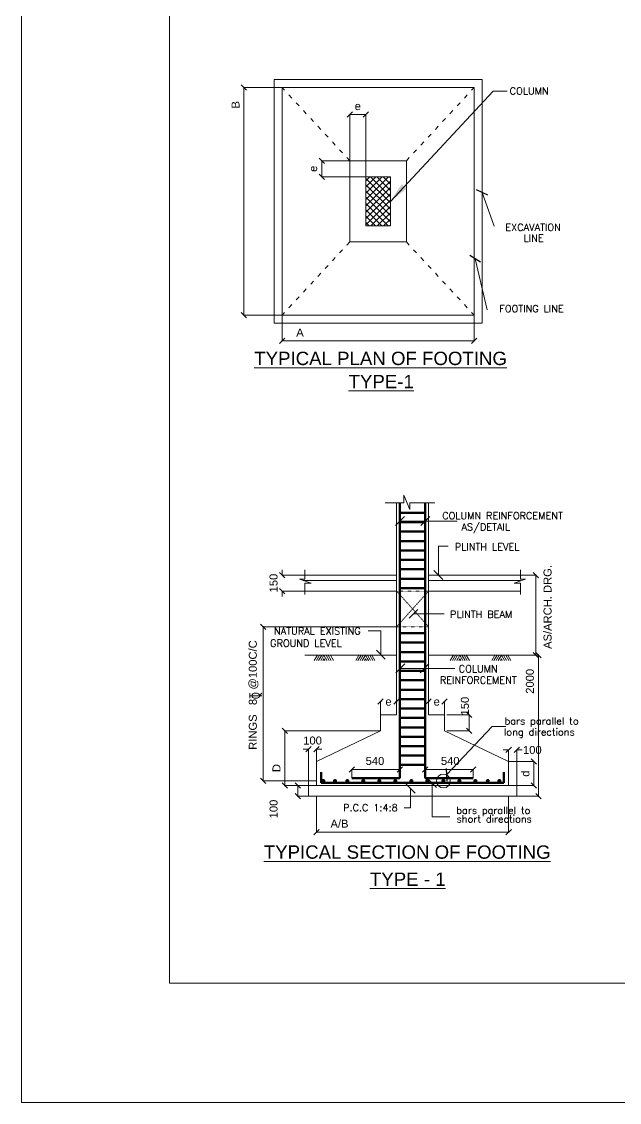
# Model space of a CAD drawing. Header units: inches. Extents: x 719368 to 6315912, y -2624014 to 446967.
# Drawn here: x 5424872 to 5453905, y -2278303 to -2225796 of the extents above; entities that cross this region are included whole.
import ezdxf
from ezdxf.enums import TextEntityAlignment as Align

# ---------------------------------------------------------------- set-up
doc = ezdxf.new("R2010")
doc.units = ezdxf.units.IN
doc.header["$LTSCALE"] = 20
doc.header["$MEASUREMENT"] = 0
doc.header["$PDMODE"] = 3
doc.linetypes.add('ACAD_ISO03W100', pattern=[30, 12, -18])
doc.linetypes.add('DASHED2', pattern=[0.375, 0.25, -0.125])
doc.layers.get('Defpoints').update_dxf_attribs({"lineweight": 25})
for name, color, linetype, lineweight in [('BAR2', 134, 'ACAD_ISO03W100', 50), ('Col-Hatch', 254, 'Continuous', 20), ('COL.FILL', 6, 'Continuous', 20), ('COLUMN', 2, 'Continuous', 25), ('DIM', 7, 'Continuous', 13), ('HIDDEN', 181, 'ACAD_ISO03W100', 18), ('STAIR', 4, 'Continuous', 25), ('WALL', 1, 'Continuous', 18)]:
    doc.layers.add(name, color=color, linetype=linetype, lineweight=lineweight)
doc.styles.add('AREAIL', font='arial.ttf')
doc.styles.add('BOLD', font='arial.ttf')
doc.styles.add('ROMANS1', font='romans.shx', dxfattribs={"height": 200})
doc.styles.get("Standard").update_dxf_attribs({"font": 'TCCM____.TTF', "height": 100})
doc.dimstyles.new('AA1', dxfattribs={"dimtxt": 80, "dimasz": 80, "dimexe": 0.18, "dimexo": 40, "dimgap": 20, "dimtad": 1, "dimdec": 0, "dimzin": 0, "dimdsep": 46, "dimtxsty": 'Standard', "dimblk": 'OBLIQUE', "dimcen": 0.09, "dimclrd": 256, "dimclre": 256, "dimadec": 0, "dimazin": 0, "dimtfac": 1, "dimtdec": 0, "dimtofl": 0, "dimtmove": 2, "dimatfit": 3, "dimldrblk": 'OBLIQUE', "dimfxl": 0, "dimtolj": 1, "dimtzin": 0, "dimlwd": -1, "dimlwe": -1, "dimarcsym": 0})
doc.dimstyles.new('Copy of S3', dxfattribs={"dimtxt": 200, "dimasz": 150, "dimexe": 5, "dimexo": 5, "dimgap": 50, "dimtad": 1, "dimjust": 1, "dimdec": 0, "dimzin": 3, "dimdsep": 46, "dimtxsty": 'BOLD', "dimblk1": 'OBLIQUE', "dimblk2": 'OBLIQUE', "dimsah": 1, "dimcen": 0.0625, "dimdle": 5, "dimclrd": 230, "dimclre": 251, "dimclrt": 2, "dimadec": 0, "dimazin": 0, "dimtfac": 1, "dimtdec": 0, "dimtix": 1, "dimtofl": 0, "dimtmove": 2, "dimatfit": 3, "dimfxl": 0, "dimtolj": 1, "dimtzin": 2, "dimlwd": -1, "dimlwe": -1, "dimarcsym": 0})
doc.dimstyles.new('PL1', dxfattribs={"dimtxt": 275, "dimasz": 230, "dimexe": 0.18, "dimexo": 12, "dimgap": 30, "dimtad": 1, "dimjust": 1, "dimdec": 0, "dimzin": 0, "dimdsep": 46, "dimtxsty": 'BOLD', "dimblk": 'OBLIQUE', "dimcen": 0.09, "dimclrd": 256, "dimclre": 256, "dimadec": 0, "dimazin": 0, "dimtfac": 1, "dimtdec": 0, "dimtofl": 0, "dimtmove": 0, "dimatfit": 3, "dimfxl": 0, "dimtolj": 1, "dimtzin": 0, "dimlwd": -1, "dimlwe": -1, "dimarcsym": 0})

# ---------------------------------------------------------------- blocks, each defined once
blk = doc.blocks.new('_Oblique')
at = {"layer": 'STAIR', "color": 0, "lineweight": -2}
blk.add_line((-0.5, -0.5), (0.5, 0.5), dxfattribs=at)
blk = doc.blocks.new('*D55')
at = {"layer": 'Defpoints', "color": 0, "transparency": 16777216}
for p in [(442910.8742757421, -616779.225335594), (443986.4496558881, -616779.225335594), (443266.4496558891, -617395.7535177728)]:
    blk.add_point(p, dxfattribs=at)
at = {"layer": 'DIM', "color": 251, "linetype": 'DASHED2', "transparency": 16777216}
for p, q in [((443981.4496558881, -616779.225335594), (442905.8742757421, -616779.225335594)), ((443261.4496558891, -617395.7535177728), (442905.8742757421, -617395.7535177728))]:
    blk.add_line(p, q, dxfattribs=at)
at = {"layer": 'DIM', "color": 230, "transparency": 16777216}
blk.add_line((442910.8742757421, -616774.225335594), (442910.8742757421, -617400.7535177728), dxfattribs=at)
at = {"layer": 'DIM', "color": 230, "transparency": 16777216, "xscale": 60, "yscale": 60, "zscale": 60}
for p, rotation in [((442910.8742757421, -616779.225335594), 90), ((442910.8742757421, -617395.7535177728), 270)]:
    blk.add_blockref('_Oblique', p, dxfattribs=dict(at, rotation=rotation))
at = {"layer": 'DIM', "color": 2, "transparency": 16777216, "insert": (442815.8742757422, -617198.5502435571), "char_height": 90, "attachment_point": 5, "rotation": 90, "style": 'BOLD'}
blk.add_mtext('\\A1;D', dxfattribs=at)
blk = doc.blocks.new('*D56')
at = {"layer": 'Defpoints', "color": 0, "transparency": 16777216}
for p in [(445487.784466729, -615927.6235294885), (445426.4496558881, -617515.7535177795), (445761.1722660409, -617515.7535177795)]:
    blk.add_point(p, dxfattribs=at)
at = {"layer": 'DIM', "color": 251, "linetype": 'DASHED2', "transparency": 16777216}
for p, q in [((445492.784466729, -615927.6235294885), (445766.1722660409, -615927.6235294885)), ((445431.4496558881, -617515.7535177795), (445766.1722660409, -617515.7535177795))]:
    blk.add_line(p, q, dxfattribs=at)
at = {"layer": 'DIM', "color": 230, "transparency": 16777216}
blk.add_line((445761.1722660409, -617520.7535177795), (445761.1722660409, -615922.6235294885), dxfattribs=at)
at = {"layer": 'DIM', "color": 230, "transparency": 16777216, "xscale": 60, "yscale": 60, "zscale": 60}
for p, rotation in [((445761.1722660409, -615927.6235294885), 90), ((445761.1722660409, -617515.7535177795), 270)]:
    blk.add_blockref('_Oblique', p, dxfattribs=dict(at, rotation=rotation))
at = {"layer": 'DIM', "color": 2, "transparency": 16777216, "insert": (445665.220697146, -616222.6235294883), "char_height": 90, "attachment_point": 5, "rotation": 90, "style": 'BOLD'}
blk.add_mtext('\\A1;2000', dxfattribs=at)
blk = doc.blocks.new('*D57')
at = {"layer": 'Defpoints', "color": 0, "transparency": 16777216}
for p in [(443266.4496558881, -617515.7535177795), (445426.4496558881, -617515.7535177795), (445426.4496558881, -617920.864444349)]:
    blk.add_point(p, dxfattribs=at)
at = {"layer": 'DIM', "color": 251, "linetype": 'DASHED2', "transparency": 16777216}
for p, q in [((443266.4496558881, -617520.7535177795), (443266.4496558881, -617925.864444349)), ((445426.4496558881, -617520.7535177795), (445426.4496558881, -617925.864444349))]:
    blk.add_line(p, q, dxfattribs=at)
at = {"layer": 'DIM', "color": 230, "transparency": 16777216}
blk.add_line((445431.4496558881, -617920.864444349), (443261.4496558881, -617920.864444349), dxfattribs=at)
at = {"layer": 'DIM', "color": 230, "transparency": 16777216, "xscale": 60, "yscale": 60, "zscale": 60, "rotation": 180}
blk.add_blockref('_Oblique', (443266.4496558881, -617920.864444349), dxfattribs=at)
at = {"layer": 'DIM', "color": 230, "transparency": 16777216, "xscale": 60, "yscale": 60, "zscale": 60}
blk.add_blockref('_Oblique', (445426.4496558881, -617920.864444349), dxfattribs=at)
at = {"layer": 'DIM', "color": 2, "transparency": 16777216, "insert": (443524.6147309222, -617824.3296558087), "char_height": 90, "attachment_point": 5, "style": 'BOLD'}
blk.add_mtext('\\A1;A/B', dxfattribs=at)
blk = doc.blocks.new('*D58')
at = {"layer": 'Defpoints', "color": 0, "transparency": 16777216}
for p in [(444488.9496558881, -617215.0017865745), (444488.9496558881, -617311.9107291489), (445028.9496558881, -617311.9107291489)]:
    blk.add_point(p, dxfattribs=at)
at = {"layer": 'DIM', "color": 230, "transparency": 16777216}
blk.add_line((444483.9496558881, -617215.0017865745), (445033.9496558881, -617215.0017865745), dxfattribs=at)
at = {"layer": 'DIM', "color": 251, "linetype": 'DASHED2', "transparency": 16777216}
for p, q in [((444488.9496558881, -617306.9107291489), (444488.9496558881, -617210.0017865745)), ((445028.9496558881, -617306.9107291489), (445028.9496558881, -617210.0017865745))]:
    blk.add_line(p, q, dxfattribs=at)
at = {"layer": 'DIM', "color": 230, "transparency": 16777216, "xscale": 60, "yscale": 60, "zscale": 60, "rotation": 180}
blk.add_blockref('_Oblique', (444488.9496558881, -617215.0017865745), dxfattribs=at)
at = {"layer": 'DIM', "color": 230, "transparency": 16777216, "xscale": 60, "yscale": 60, "zscale": 60}
blk.add_blockref('_Oblique', (445028.9496558881, -617215.0017865745), dxfattribs=at)
at = {"layer": 'DIM', "color": 2, "transparency": 16777216, "insert": (444769.6795331051, -617119.0502176796), "char_height": 90, "attachment_point": 5, "style": 'BOLD'}
blk.add_mtext('\\A1;540', dxfattribs=at)
blk = doc.blocks.new('*D59')
at = {"layer": 'Defpoints', "color": 0, "transparency": 16777216}
for p in [(443663.9496558881, -617311.9107291489), (444203.9496558881, -617215.0017865745), (444203.9496558881, -617311.9107291489)]:
    blk.add_point(p, dxfattribs=at)
at = {"layer": 'DIM', "color": 230, "transparency": 16777216}
blk.add_line((444208.9496558881, -617215.0017865745), (443658.9496558881, -617215.0017865745), dxfattribs=at)
at = {"layer": 'DIM', "color": 251, "linetype": 'DASHED2', "transparency": 16777216}
for p, q in [((443663.9496558881, -617306.9107291489), (443663.9496558881, -617210.0017865745)), ((444203.9496558881, -617306.9107291489), (444203.9496558881, -617210.0017865745))]:
    blk.add_line(p, q, dxfattribs=at)
at = {"layer": 'DIM', "color": 230, "transparency": 16777216, "xscale": 60, "yscale": 60, "zscale": 60, "rotation": 180}
blk.add_blockref('_Oblique', (443663.9496558881, -617215.0017865745), dxfattribs=at)
at = {"layer": 'DIM', "color": 230, "transparency": 16777216, "xscale": 60, "yscale": 60, "zscale": 60}
blk.add_blockref('_Oblique', (444203.9496558881, -617215.0017865745), dxfattribs=at)
at = {"layer": 'DIM', "color": 2, "transparency": 16777216, "insert": (443923.2197786712, -617119.0502176796), "char_height": 90, "attachment_point": 5, "style": 'BOLD'}
blk.add_mtext('\\A1;540', dxfattribs=at)
blk = doc.blocks.new('*D60')
at = {"layer": 'Defpoints', "color": 0, "transparency": 16777216}
for p in [(444166.4496558844, -615608.7031969051), (442667.7447348554, -617342.266093052), (443266.4496558891, -617342.266093052)]:
    blk.add_point(p, dxfattribs=at)
at = {"layer": 'DIM', "color": 251, "linetype": 'DASHED2', "transparency": 16777216}
for p, q in [((444161.4496558844, -615608.7031969051), (442662.7447348554, -615608.7031969051)), ((443261.4496558891, -617342.266093052), (442662.7447348554, -617342.266093052))]:
    blk.add_line(p, q, dxfattribs=at)
at = {"layer": 'DIM', "color": 230, "transparency": 16777216}
blk.add_line((442667.7447348554, -617347.266093052), (442667.7447348554, -615603.7031969051), dxfattribs=at)
at = {"layer": 'DIM', "color": 230, "transparency": 16777216, "xscale": 60, "yscale": 60, "zscale": 60}
for p, rotation in [((442667.7447348554, -615608.7031969051), 90), ((442667.7447348554, -617342.266093052), 270)]:
    blk.add_blockref('_Oblique', p, dxfattribs=dict(at, rotation=rotation))
at = {"layer": 'DIM', "color": 2, "transparency": 16777216, "insert": (442558.6860718268, -616377.0933742583), "char_height": 90, "attachment_point": 5, "rotation": 90, "style": 'BOLD'}
blk.add_mtext('\\A1;RINGS   8   @100C/C', dxfattribs=at)
blk = doc.blocks.new('*D61')
at = {"layer": 'Defpoints', "color": 0, "transparency": 16777216}
for p in [(443056.5341304215, -617395.7535177795), (443266.4496558881, -617395.7535177795), (443266.4496558881, -617515.7535177795)]:
    blk.add_point(p, dxfattribs=at)
at = {"layer": 'DIM', "color": 251, "linetype": 'DASHED2', "transparency": 16777216}
for p, q in [((443261.4496558881, -617395.7535177795), (443051.5341304215, -617395.7535177795)), ((443261.4496558881, -617515.7535177795), (443051.5341304215, -617515.7535177795))]:
    blk.add_line(p, q, dxfattribs=at)
at = {"layer": 'DIM', "color": 230, "transparency": 16777216}
blk.add_line((443056.5341304215, -617390.7535177795), (443056.5341304215, -617520.7535177795), dxfattribs=at)
at = {"layer": 'DIM', "color": 230, "transparency": 16777216, "xscale": 60, "yscale": 60, "zscale": 60}
for p, rotation in [((443056.5341304215, -617395.7535177795), 90), ((443056.5341304215, -617515.7535177795), 270)]:
    blk.add_blockref('_Oblique', p, dxfattribs=dict(at, rotation=rotation))
at = {"layer": 'DIM', "color": 2, "transparency": 16777216, "insert": (442783.6471349676, -617658.8505993236), "char_height": 90, "attachment_point": 5, "rotation": 90, "style": 'BOLD'}
blk.add_mtext('\\A1;100', dxfattribs=at)
blk = doc.blocks.new('*D62')
at = {"layer": 'Defpoints', "color": 0, "transparency": 16777216}
for p in [(444166.4496558881, -616451.471971414), (443986.4496558881, -616604.7420640951), (444166.4496558881, -616604.7420640951)]:
    blk.add_point(p, dxfattribs=at)
at = {"layer": 'DIM', "color": 230, "transparency": 16777216}
for p, q in [((443981.4496558881, -616451.471971414), (443995.2834464255, -616451.471971414)), ((444171.4496558881, -616451.471971414), (444155.3857656615, -616451.471971414))]:
    blk.add_line(p, q, dxfattribs=at)
at = {"layer": 'DIM', "color": 251, "linetype": 'DASHED2', "transparency": 16777216}
for p, q in [((443986.4496558881, -616599.7420640951), (443986.4496558881, -616446.471971414)), ((444166.4496558881, -616599.7420640951), (444166.4496558881, -616446.471971414))]:
    blk.add_line(p, q, dxfattribs=at)
at = {"layer": 'DIM', "color": 230, "transparency": 16777216, "xscale": 60, "yscale": 60, "zscale": 60, "rotation": 180}
blk.add_blockref('_Oblique', (443986.4496558881, -616451.471971414), dxfattribs=at)
at = {"layer": 'DIM', "color": 230, "transparency": 16777216, "xscale": 60, "yscale": 60, "zscale": 60}
blk.add_blockref('_Oblique', (444166.4496558881, -616451.471971414), dxfattribs=at)
at = {"layer": 'DIM', "color": 2, "transparency": 16777216, "insert": (444075.3346060435, -616451.471971414), "char_height": 90, "attachment_point": 5, "style": 'BOLD'}
blk.add_mtext('\\A1;e', dxfattribs=at)
blk = doc.blocks.new('*D63')
at = {"layer": 'Defpoints', "color": 0, "transparency": 16777216}
for p in [(445559.5138111482, -615027.6235294929), (445731.1722660409, -615027.6235294929), (445486.8908446259, -615927.6235294929)]:
    blk.add_point(p, dxfattribs=at)
at = {"layer": 'DIM', "color": 251, "linetype": 'DASHED2', "transparency": 16777216}
for p, q in [((445564.5138111482, -615027.6235294929), (445736.1722660409, -615027.6235294929)), ((445491.8908446259, -615927.6235294929), (445736.1722660409, -615927.6235294929))]:
    blk.add_line(p, q, dxfattribs=at)
at = {"layer": 'DIM', "color": 230, "transparency": 16777216}
blk.add_line((445731.1722660409, -615022.6235294929), (445731.1722660409, -615932.6235294929), dxfattribs=at)
at = {"layer": 'DIM', "color": 230, "transparency": 16777216, "xscale": 60, "yscale": 60, "zscale": 60}
for p, rotation in [((445731.1722660409, -615027.6235294929), 90), ((445731.1722660409, -615927.6235294929), 270)]:
    blk.add_blockref('_Oblique', p, dxfattribs=dict(at, rotation=rotation))
at = {"layer": 'DIM', "color": 2, "transparency": 16777216, "insert": (445864.2398060178, -615386.673858703), "char_height": 90, "attachment_point": 5, "rotation": 90, "style": 'BOLD'}
blk.add_mtext('\\A1;AS/ARCH. DRG.', dxfattribs=at)
blk = doc.blocks.new('*D64')
at = {"layer": 'Defpoints', "color": 0, "transparency": 16777216}
for p in [(442879.439637077, -615027.6235294885), (443330.6083725286, -615027.6235294885), (443330.6083725286, -615207.6235294885)]:
    blk.add_point(p, dxfattribs=at)
at = {"layer": 'DIM', "color": 230, "transparency": 16777216}
for p, q in [((442879.439637077, -615027.6235294885), (442879.439637077, -614967.6235294885)), ((442879.439637077, -615207.6235294885), (442879.439637077, -615267.6235294885))]:
    blk.add_line(p, q, dxfattribs=at)
at = {"layer": 'DIM', "color": 251, "linetype": 'DASHED2', "transparency": 16777216}
for p, q in [((443325.6083725286, -615027.6235294885), (442874.439637077, -615027.6235294885)), ((443325.6083725286, -615207.6235294885), (442874.439637077, -615207.6235294885))]:
    blk.add_line(p, q, dxfattribs=at)
at = {"layer": 'DIM', "color": 230, "transparency": 16777216, "xscale": 60, "yscale": 60, "zscale": 60}
for p, rotation in [((442879.439637077, -615027.6235294885), 270), ((442879.439637077, -615207.6235294885), 90)]:
    blk.add_blockref('_Oblique', p, dxfattribs=dict(at, rotation=rotation))
at = {"layer": 'DIM', "color": 2, "transparency": 16777216, "insert": (442783.4880681821, -615117.6235294883), "char_height": 90, "attachment_point": 5, "rotation": 90, "style": 'BOLD'}
blk.add_mtext('\\A1;150', dxfattribs=at)
blk = doc.blocks.new('*D65')
at = {"layer": 'Defpoints', "color": 0, "transparency": 16777216}
for p in [(445426.4496558891, -617125.7535177728), (445426.4496558881, -617395.7535177795), (445710.5351021783, -617395.7535177795)]:
    blk.add_point(p, dxfattribs=at)
at = {"layer": 'DIM', "color": 251, "linetype": 'DASHED2', "transparency": 16777216}
for p, q in [((445431.4496558891, -617125.7535177728), (445715.5351021783, -617125.7535177728)), ((445431.4496558881, -617395.7535177795), (445715.5351021783, -617395.7535177795))]:
    blk.add_line(p, q, dxfattribs=at)
at = {"layer": 'DIM', "color": 230, "transparency": 16777216}
blk.add_line((445710.5351021783, -617400.7535177795), (445710.5351021783, -617120.7535177728), dxfattribs=at)
at = {"layer": 'DIM', "color": 230, "transparency": 16777216, "xscale": 60, "yscale": 60, "zscale": 60}
for p, rotation in [((445710.5351021783, -617125.7535177728), 90), ((445710.5351021783, -617395.7535177795), 270)]:
    blk.add_blockref('_Oblique', p, dxfattribs=dict(at, rotation=rotation))
at = {"layer": 'DIM', "color": 2, "transparency": 16777216, "insert": (445614.7984036791, -617260.753517776), "char_height": 90, "attachment_point": 5, "rotation": 90, "style": 'BOLD'}
blk.add_mtext('\\A1;d', dxfattribs=at)
blk = doc.blocks.new('*D66')
at = {"layer": 'Defpoints', "color": 0, "transparency": 16777216}
for p in [(443176.4496558881, -616985.0075997375), (443176.4496558881, -617395.7535177795), (443266.4496558891, -617395.7535177795)]:
    blk.add_point(p, dxfattribs=at)
at = {"layer": 'DIM', "color": 230, "transparency": 16777216}
for p, q in [((443176.4496558881, -616985.0075997375), (443116.4496558881, -616985.0075997375)), ((443266.4496558891, -616985.0075997375), (443326.4496558891, -616985.0075997375))]:
    blk.add_line(p, q, dxfattribs=at)
at = {"layer": 'DIM', "color": 251, "linetype": 'DASHED2', "transparency": 16777216}
for p, q in [((443176.4496558881, -617390.7535177795), (443176.4496558881, -616980.0075997375)), ((443266.4496558891, -617390.7535177795), (443266.4496558891, -616980.0075997375))]:
    blk.add_line(p, q, dxfattribs=at)
at = {"layer": 'DIM', "color": 230, "transparency": 16777216, "xscale": 60, "yscale": 60, "zscale": 60}
blk.add_blockref('_Oblique', (443176.4496558881, -616985.0075997375), dxfattribs=at)
at = {"layer": 'DIM', "color": 230, "transparency": 16777216, "xscale": 60, "yscale": 60, "zscale": 60, "rotation": 180}
blk.add_blockref('_Oblique', (443266.4496558891, -616985.0075997375), dxfattribs=at)
at = {"layer": 'DIM', "color": 2, "transparency": 16777216, "insert": (443221.4496558886, -616889.0560308426), "char_height": 90, "attachment_point": 5, "style": 'BOLD'}
blk.add_mtext('\\A1;100', dxfattribs=at)
blk = doc.blocks.new('*D67')
at = {"layer": 'Defpoints', "color": 0, "transparency": 16777216}
for p in [(445426.4496558891, -616995.1140462158), (445426.4496558891, -617395.7535177795), (445516.4496558881, -617395.7535177795)]:
    blk.add_point(p, dxfattribs=at)
at = {"layer": 'DIM', "color": 230, "transparency": 16777216}
for p, q in [((445426.4496558891, -616995.1140462158), (445366.4496558891, -616995.1140462158)), ((445516.4496558881, -616995.1140462158), (445576.4496558881, -616995.1140462158))]:
    blk.add_line(p, q, dxfattribs=at)
at = {"layer": 'DIM', "color": 251, "linetype": 'DASHED2', "transparency": 16777216}
for p, q in [((445426.4496558891, -617390.7535177795), (445426.4496558891, -616990.1140462158)), ((445516.4496558881, -617390.7535177795), (445516.4496558881, -616990.1140462158))]:
    blk.add_line(p, q, dxfattribs=at)
at = {"layer": 'DIM', "color": 230, "transparency": 16777216, "xscale": 60, "yscale": 60, "zscale": 60}
blk.add_blockref('_Oblique', (445426.4496558891, -616995.1140462158), dxfattribs=at)
at = {"layer": 'DIM', "color": 230, "transparency": 16777216, "xscale": 60, "yscale": 60, "zscale": 60, "rotation": 180}
blk.add_blockref('_Oblique', (445516.4496558881, -616995.1140462158), dxfattribs=at)
at = {"layer": 'DIM', "color": 2, "transparency": 16777216, "insert": (445692.3568864479, -616995.1140462158), "char_height": 90, "attachment_point": 5, "style": 'BOLD'}
blk.add_mtext('\\A1;100', dxfattribs=at)
blk = doc.blocks.new('*D68')
at = {"layer": 'Defpoints', "color": 0, "transparency": 16777216}
for p in [(444526.4496558802, -616451.471971414), (444526.4496558802, -616604.7420640951), (444706.4496558802, -616604.7420640951)]:
    blk.add_point(p, dxfattribs=at)
at = {"layer": 'DIM', "color": 230, "transparency": 16777216}
for p, q in [((444521.4496558802, -616451.471971414), (444537.5135461073, -616451.471971414)), ((444711.4496558802, -616451.471971414), (444697.6158653433, -616451.471971414))]:
    blk.add_line(p, q, dxfattribs=at)
at = {"layer": 'DIM', "color": 251, "linetype": 'DASHED2', "transparency": 16777216}
for p, q in [((444526.4496558802, -616599.7420640951), (444526.4496558802, -616446.471971414)), ((444706.4496558802, -616599.7420640951), (444706.4496558802, -616446.471971414))]:
    blk.add_line(p, q, dxfattribs=at)
at = {"layer": 'DIM', "color": 230, "transparency": 16777216, "xscale": 60, "yscale": 60, "zscale": 60, "rotation": 180}
blk.add_blockref('_Oblique', (444526.4496558802, -616451.471971414), dxfattribs=at)
at = {"layer": 'DIM', "color": 230, "transparency": 16777216, "xscale": 60, "yscale": 60, "zscale": 60}
blk.add_blockref('_Oblique', (444706.4496558802, -616451.471971414), dxfattribs=at)
at = {"layer": 'DIM', "color": 2, "transparency": 16777216, "insert": (444617.5647057253, -616451.471971414), "char_height": 90, "attachment_point": 5, "style": 'BOLD'}
blk.add_mtext('\\A1;e', dxfattribs=at)
blk = doc.blocks.new('*D69')
at = {"layer": 'Defpoints', "color": 0, "transparency": 16777216}
for p in [(444726.6636754395, -616599.2253355877), (444982.5068183867, -616599.2253355877), (444726.6636754395, -616779.2253355877)]:
    blk.add_point(p, dxfattribs=at)
at = {"layer": 'DIM', "color": 251, "linetype": 'DASHED2', "transparency": 16777216}
for p, q in [((444731.6636754395, -616599.2253355877), (444987.5068183867, -616599.2253355877)), ((444731.6636754395, -616779.2253355877), (444987.5068183867, -616779.2253355877))]:
    blk.add_line(p, q, dxfattribs=at)
at = {"layer": 'DIM', "color": 230, "transparency": 16777216}
blk.add_line((444982.5068183867, -616594.2253355877), (444982.5068183867, -616784.2253355877), dxfattribs=at)
at = {"layer": 'DIM', "color": 230, "transparency": 16777216, "xscale": 60, "yscale": 60, "zscale": 60}
for p, rotation in [((444982.5068183867, -616599.2253355877), 90), ((444982.5068183867, -616779.2253355877), 270)]:
    blk.add_blockref('_Oblique', p, dxfattribs=dict(at, rotation=rotation))
at = {"layer": 'DIM', "color": 2, "transparency": 16777216, "insert": (444934.3673479585, -616501.4373232592), "char_height": 90, "attachment_point": 5, "rotation": 90, "style": 'BOLD'}
blk.add_mtext('\\A1;150', dxfattribs=at)
blk = doc.blocks.new('*D28')
at = {"layer": 'Defpoints', "color": 0, "transparency": 16777216}
for p in [(442873.5073482064, -619329.0688706622), (442445.7366772904, -621888.9996190732), (442873.5073482064, -621888.9996190732)]:
    blk.add_point(p, dxfattribs=at)
at = {"layer": 'DIM', "color": 251, "linetype": 'DASHED2', "transparency": 16777216}
for p, q in [((442868.5073482064, -619329.0688706622), (442440.7366772904, -619329.0688706622)), ((442868.5073482064, -621888.9996190732), (442440.7366772904, -621888.9996190732))]:
    blk.add_line(p, q, dxfattribs=at)
at = {"layer": 'DIM', "color": 230, "transparency": 16777216}
blk.add_line((442445.7366772904, -621893.9996190732), (442445.7366772904, -619324.0688706622), dxfattribs=at)
at = {"layer": 'DIM', "color": 230, "transparency": 16777216, "xscale": 60, "yscale": 60, "zscale": 60}
for p, rotation in [((442445.7366772904, -619329.0688706622), 90), ((442445.7366772904, -621888.9996190732), 270)]:
    blk.add_blockref('_Oblique', p, dxfattribs=dict(at, rotation=rotation))
at = {"layer": 'DIM', "color": 2, "transparency": 16777216, "insert": (442350.7366772905, -619523.0490889432), "char_height": 90, "attachment_point": 5, "rotation": 90, "style": 'BOLD'}
blk.add_mtext('\\A1;B', dxfattribs=at)
blk = doc.blocks.new('*D29')
at = {"layer": 'Defpoints', "color": 0, "transparency": 16777216}
for p in [(443319.5094370847, -620153.0342448677), (443974.2165876906, -620153.0342448677), (443934.772286173, -620333.0342448677)]:
    blk.add_point(p, dxfattribs=at)
at = {"layer": 'DIM', "color": 251, "linetype": 'DASHED2', "transparency": 16777216}
for p, q in [((443969.2165876906, -620153.0342448677), (443314.5094370847, -620153.0342448677)), ((443929.772286173, -620333.0342448677), (443314.5094370847, -620333.0342448677))]:
    blk.add_line(p, q, dxfattribs=at)
at = {"layer": 'DIM', "color": 230, "transparency": 16777216}
blk.add_line((443319.5094370847, -620148.0342448677), (443319.5094370847, -620338.0342448677), dxfattribs=at)
at = {"layer": 'DIM', "color": 230, "transparency": 16777216, "xscale": 60, "yscale": 60, "zscale": 60}
for p, rotation in [((443319.5094370847, -620153.0342448677), 90), ((443319.5094370847, -620333.0342448677), 270)]:
    blk.add_blockref('_Oblique', p, dxfattribs=dict(at, rotation=rotation))
at = {"layer": 'DIM', "color": 2, "transparency": 16777216, "insert": (443223.7727385854, -620243.0342448676), "char_height": 90, "attachment_point": 5, "rotation": 90, "style": 'BOLD'}
blk.add_mtext('\\A1;e', dxfattribs=at)
blk = doc.blocks.new('*D30')
at = {"layer": 'Defpoints', "color": 0, "transparency": 16777216}
for p in [(443635.5073482064, -619634.0275212529), (443635.5073482064, -620333.0342448677), (443815.5073482064, -620333.0342448677)]:
    blk.add_point(p, dxfattribs=at)
at = {"layer": 'DIM', "color": 251, "linetype": 'DASHED2', "transparency": 16777216}
for p, q in [((443635.5073482064, -620328.0342448677), (443635.5073482064, -619629.0275212529)), ((443815.5073482064, -620328.0342448677), (443815.5073482064, -619629.0275212529))]:
    blk.add_line(p, q, dxfattribs=at)
at = {"layer": 'DIM', "color": 230, "transparency": 16777216}
blk.add_line((443630.5073482064, -619634.0275212529), (443820.5073482064, -619634.0275212529), dxfattribs=at)
at = {"layer": 'DIM', "color": 230, "transparency": 16777216, "xscale": 60, "yscale": 60, "zscale": 60, "rotation": 180}
blk.add_blockref('_Oblique', (443635.5073482064, -619634.0275212529), dxfattribs=at)
at = {"layer": 'DIM', "color": 230, "transparency": 16777216, "xscale": 60, "yscale": 60, "zscale": 60}
blk.add_blockref('_Oblique', (443815.5073482064, -619634.0275212529), dxfattribs=at)
at = {"layer": 'DIM', "color": 2, "transparency": 16777216, "insert": (443725.5073482064, -619538.2908227536), "char_height": 90, "attachment_point": 5, "style": 'BOLD'}
blk.add_mtext('\\A1;e', dxfattribs=at)
blk = doc.blocks.new('*D31')
at = {"layer": 'Defpoints', "color": 0, "transparency": 16777216}
for p in [(442873.5073482064, -621775.4137515827), (445033.5073482064, -621824.5945987235), (445033.5073482064, -622179.1931251436)]:
    blk.add_point(p, dxfattribs=at)
at = {"layer": 'DIM', "color": 251, "linetype": 'DASHED2', "transparency": 16777216}
for p, q in [((442873.5073482064, -621780.4137515827), (442873.5073482064, -622184.1931251436)), ((445033.5073482064, -621829.5945987235), (445033.5073482064, -622184.1931251436))]:
    blk.add_line(p, q, dxfattribs=at)
at = {"layer": 'DIM', "color": 230, "transparency": 16777216}
blk.add_line((445038.5073482064, -622179.1931251436), (442868.5073482064, -622179.1931251436), dxfattribs=at)
at = {"layer": 'DIM', "color": 230, "transparency": 16777216, "xscale": 60, "yscale": 60, "zscale": 60, "rotation": 180}
blk.add_blockref('_Oblique', (442873.5073482064, -622179.1931251436), dxfattribs=at)
at = {"layer": 'DIM', "color": 230, "transparency": 16777216, "xscale": 60, "yscale": 60, "zscale": 60}
blk.add_blockref('_Oblique', (445033.5073482064, -622179.1931251436), dxfattribs=at)
at = {"layer": 'DIM', "color": 2, "transparency": 16777216, "insert": (443075.6219457507, -622084.1931251436), "char_height": 90, "attachment_point": 5, "style": 'BOLD'}
blk.add_mtext('\\A1;A', dxfattribs=at)
blk = doc.blocks.new('FOO')
at = {"layer": 'BAR2', "linetype": 'Continuous'}
for p, q in [((444203.9496558891, -617311.9107291454), (444203.9496558891, -614216.6966102198)), ((444488.9496558891, -617311.9107291454), (444488.9496558891, -614216.6966102198)), ((444488.9496558891, -614327.8170486481), (444203.9496558892, -614327.8170486481)), ((444488.9496558891, -614433.6836062009), (444203.9496558892, -614433.6836062009)), ((444488.9496558891, -614539.5501637537), (444203.9496558892, -614539.5501637537)), ((444488.9496558891, -614645.4167213065), (444203.9496558892, -614645.4167213065)), ((444488.9496558891, -614751.2832788592), (444203.9496558892, -614751.2832788592)), ((444488.9496558891, -614857.1498364119), (444203.9496558892, -614857.1498364119)), ((444488.949655889, -614963.0163939648), (444203.9496558891, -614963.0163939648)), ((444488.9496558891, -615068.8829515176), (444203.9496558891, -615068.8829515176)), ((444488.9496558891, -615174.7495090703), (444203.9496558891, -615174.7495090703)), ((444488.9496558891, -615681.6957340301), (444203.9496558891, -615681.6957340301)), ((444488.9496558891, -615787.5622915829), (444203.9496558891, -615787.5622915829)), ((444488.9496558891, -615893.4288491358), (444203.9496558891, -615893.4288491358)), ((444488.9496558891, -615999.2954066885), (444203.9496558891, -615999.2954066885)), ((444488.9496558891, -616105.1619642412), (444203.9496558891, -616105.1619642412)), ((444488.9496558891, -616211.028521794), (444203.9496558891, -616211.028521794)), ((444488.9496558891, -616316.8950793468), (444203.9496558891, -616316.8950793467)), ((444488.9496558888, -616422.7616368994), (444203.9496558889, -616422.7616368994)), ((444488.9496558888, -616528.6281944521), (444203.9496558889, -616528.6281944521)), ((444488.9496558888, -616634.494752005), (444203.9496558889, -616634.494752005)), ((444488.9496558888, -616740.3613095578), (444203.9496558889, -616740.3613095577)), ((444488.9496558888, -616846.2278671104), (444203.9496558889, -616846.2278671104)), ((444488.9496558888, -616952.0944246632), (444203.9496558889, -616952.0944246632)), ((444488.9496558888, -617057.960982216), (444203.9496558889, -617057.9609822159)), ((444488.9496558888, -617163.8275397688), (444203.9496558889, -617163.8275397687)), ((443319.7093815375, -617365.7535177728), (443319.7093815375, -617243.7685431195)), ((444203.9496558891, -617311.9107291454), (443663.9496558891, -617311.9107291454)), ((444488.9496558891, -617311.9107291454), (445028.9496558891, -617311.9107291454)), ((445373.1899302364, -617365.7535177728), (445373.1899302364, -617243.7685431195)), ((443319.7093815375, -617365.7535177728), (445373.1899302364, -617365.7535177728))]:
    blk.add_line(p, q, dxfattribs=at)
at = {"layer": 'DIM', "ltscale": 0.04}
for p, q in [((442518.2311091409, -616355.2963328715), (442518.2311091409, -616413.603743257)), ((442518.2311091409, -616384.4500380643), (442652.6821478549, -616384.4500380643)), ((442626.9370739884, -616384.4500380643), (442652.6821478549, -616355.0930242781))]:
    blk.add_line(p, q, dxfattribs=at)
at = {"layer": 'DIM', "const_width": 22.5}
for points in [[(443331.0504238033, -617343.7665138571, 1), (443353.5504238033, -617343.7665138571, 1)], [(443462.6229203977, -617343.7665138571, 1), (443485.1229203977, -617343.7665138571, 1)], [(443601.0504238033, -617343.7665138571, 1), (443623.5504238033, -617343.7665138571, 1)], [(443781.0504238033, -617343.7665138571, 1), (443803.5504238033, -617343.7665138571, 1)], [(443961.0504238033, -617343.7665138571, 1), (443983.5504238033, -617343.7665138571, 1)], [(444141.0504238033, -617343.7665138571, 1), (444163.5504238033, -617343.7665138571, 1)], [(444321.0504238033, -617343.7665138571, 1), (444343.5504238033, -617343.7665138571, 1)], [(444501.0504238033, -617343.7665138571, 1), (444523.5504238033, -617343.7665138571, 1)], [(444681.0504238033, -617343.7665138571, 1), (444703.5504238033, -617343.7665138571, 1)], [(444861.0504238033, -617343.7665138571, 1), (444883.5504238033, -617343.7665138571, 1)], [(445041.0504238033, -617343.7665138571, 1), (445063.5504238033, -617343.7665138571, 1)], [(445180.8714185664, -617343.7665138571, 1), (445203.3714185664, -617343.7665138571, 1)], [(445311.0504238033, -617343.7665138571, 1), (445333.5504238033, -617343.7665138571, 1)]]:
    blk.add_lwpolyline(points, format="xyb", close=True, dxfattribs=at)
at = {"layer": 'DIM'}
blk.add_circle((444692.6988625578, -617343.7665138559), 77.4744157565874, dxfattribs=at)
at = {"layer": 'DIM', "ltscale": 0.04}
blk.add_ellipse((442582.532910625, -616384.450038072), major_axis=(-44.4041633606037, 2.718881029378105e-15), ratio=0.6666666666666666, dxfattribs=at)
at = {"layer": 'HIDDEN', "ltscale": 0.006}
for p, q in [((444526.4496558849, -615207.6235294933), (444166.4496558891, -615608.7031969007)), ((444166.4496558849, -615207.6235294933), (444526.4496558849, -615608.7031969007))]:
    blk.add_line(p, q, dxfattribs=at)
blk.add_lwpolyline([(444166.4496558844, -615608.7031969051), (444526.4496558844, -615608.7031969051), (444526.4496558844, -615207.623529498), (444166.4496558844, -615207.623529498)], close=True, dxfattribs=at)
at = {"layer": 'WALL'}
for p, q in [((444248.2309746421, -614216.6966102198), (444248.2309746421, -614128.3981089592)), ((444248.2309746421, -614128.3981089592), (444315.3125599581, -614290.0055579301)), ((444038.7463555518, -614216.6966102198), (444248.2309746421, -614216.6966102198)), ((444166.4496558891, -616599.2253355877), (444166.4496558891, -614216.6966102198)), ((444315.3125599581, -614290.0055579301), (444315.3125599544, -614216.6966102198)), ((444315.3125599544, -614216.6966102198), (444598.0712995534, -614216.6966102198)), ((444526.4496558886, -616599.2253355877), (444526.4496558891, -614216.6966102198)), ((443133.3855006271, -614967.4233624602), (443133.3855006271, -615072.7334239783)), ((445559.513811151, -614967.4233624602), (445559.513811151, -615072.7334239783)), ((443133.3855006271, -615072.7334239783), (443075.5819382421, -615072.7334239783)), ((443075.5819382421, -615072.7334239783), (443206.2524197609, -615118.7684100384)), ((443117.8475588998, -615087.6235294885), (444166.4496558891, -615087.6235294885)), ((443133.3855006271, -615027.6235294885), (444166.4496558891, -615027.6235294885)), ((443206.2524197609, -615118.7684100384), (443133.3855006271, -615118.7684100384)), ((443133.3855006271, -615118.7684100384), (443133.3855006271, -615246.8253338041)), ((445559.513811151, -615027.6235294885), (444526.4496558891, -615027.6235294885)), ((445559.513811151, -615087.6235294885), (444526.4496558891, -615087.6235294885)), ((445617.3173735356, -615072.7334239783), (445486.6468920172, -615118.7684100384)), ((445486.6468920172, -615118.7684100384), (445559.513811151, -615118.7684100384)), ((445559.513811151, -615072.7334239783), (445617.3173735356, -615072.7334239783)), ((445559.513811151, -615118.7684100384), (445559.513811151, -615246.8253338041)), ((443133.3855006271, -615207.6235294885), (444166.4496558891, -615207.6235294885)), ((445559.513811151, -615207.6235294885), (444526.4496558891, -615207.6235294885)), ((443133.3855006271, -615927.6235294885), (444166.4496558891, -615927.6235294885)), ((443275.8349179928, -615927.6235294885), (443240.8008380695, -615987.6235294885)), ((443300.152707316, -615927.6235294885), (443265.1186273932, -615987.6235294885)), ((443324.4704966391, -615927.6235294885), (443289.4364167163, -615987.6235294885)), ((443348.7882859628, -615927.6235294885), (443313.7542060432, -615987.6235294885)), ((443348.7882859628, -615969.2706160604), (443338.0719953668, -615987.6235294885)), ((443348.7882859628, -615927.6235294885), (443383.8223658861, -615987.6235294885)), ((443348.7882859628, -615969.2706160604), (443359.5045765624, -615987.6235294885)), ((443373.1060752864, -615927.6235294885), (443408.1401552092, -615987.6235294885)), ((443373.1060752864, -615969.2706160604), (443383.8223658861, -615987.6235294885)), ((443397.4238646096, -615927.6235294885), (443432.4579445324, -615987.6235294885)), ((443421.7416539364, -615927.6235294885), (443456.775733856, -615987.6235294885)), ((443742.6209469787, -615927.6235294885), (443707.5868670554, -615987.6235294885)), ((443766.9387363023, -615927.6235294885), (443731.904656379, -615987.6235294885)), ((443791.2565256255, -615927.6235294885), (443756.2224457026, -615987.6235294885)), ((443815.5743149486, -615927.6235294885), (443780.5402350258, -615987.6235294885)), ((443815.5743149486, -615969.2706160604), (443804.8580243527, -615987.6235294885)), ((443815.5743149486, -615927.6235294885), (443850.6083948719, -615987.6235294885)), ((443815.5743149486, -615969.2706160604), (443826.290605545, -615987.6235294885)), ((443839.8921042723, -615927.6235294885), (443874.9261841956, -615987.6235294885)), ((443839.8921042723, -615969.2706160604), (443850.6083948719, -615987.6235294885)), ((443864.2098935959, -615927.6235294885), (443899.2439735187, -615987.6235294885)), ((443888.5276829191, -615927.6235294885), (443923.5617628419, -615987.6235294885)), ((445585.3544831867, -615927.6235294885), (444526.4496558891, -615927.6235294885)), ((444804.3716288549, -615927.6235294885), (444769.3375489321, -615987.6235294885)), ((444828.6894181785, -615927.6235294885), (444793.6553382589, -615987.6235294885)), ((444853.0072075021, -615927.6235294885), (444817.9731275826, -615987.6235294885)), ((444877.3249968253, -615927.6235294885), (444842.2909169057, -615987.6235294885)), ((444853.0072075021, -615969.2706160604), (444842.2909169057, -615987.6235294885)), ((444877.3249968253, -615969.2706160604), (444866.6087062289, -615987.6235294885)), ((444877.3249968253, -615927.6235294885), (444912.3590767481, -615987.6235294885)), ((444877.3249968253, -615969.2706160604), (444888.041287425, -615987.6235294885)), ((444901.6427861522, -615927.6235294885), (444936.6768660718, -615987.6235294885)), ((444925.9605754758, -615927.6235294885), (444960.9946553954, -615987.6235294885)), ((444950.278364799, -615927.6235294885), (444985.3124447186, -615987.6235294885)), ((445271.1576578412, -615927.6235294885), (445236.1235779217, -615987.6235294885)), ((445295.4754471644, -615927.6235294885), (445260.4413672448, -615987.6235294885)), ((445319.793236488, -615927.6235294885), (445284.7591565684, -615987.6235294885)), ((445344.1110258116, -615927.6235294885), (445309.0769458921, -615987.6235294885)), ((445319.793236488, -615969.2706160604), (445309.0769458921, -615987.6235294885)), ((445344.1110258116, -615969.2706160604), (445333.3947352152, -615987.6235294885)), ((445344.1110258116, -615927.6235294885), (445379.1451057345, -615987.6235294885)), ((445344.1110258116, -615969.2706160604), (445354.8273164113, -615987.6235294885)), ((445368.4288151348, -615927.6235294885), (445403.4628950576, -615987.6235294885)), ((445392.7466044617, -615927.6235294885), (445427.7806843813, -615987.6235294885)), ((445417.0643937853, -615927.6235294885), (445452.0984737049, -615987.6235294885)), ((443986.4496558891, -616599.2253355877), (444166.4496558891, -616599.2253355877)), ((443986.4496558891, -616779.2253355873), (443986.4496558891, -616599.2253355877)), ((444706.4496558798, -616599.2253355877), (444526.4496558886, -616599.2253355877)), ((444706.4496558798, -616779.2253355873), (444706.4496558798, -616599.2253355877)), ((443266.4496558891, -617125.7535177728), (443986.4496558891, -616779.2253355873)), ((445426.4496558891, -617125.7535177728), (444706.4496558881, -616779.225335594)), ((443266.4496558891, -617395.7535177728), (443266.4496558891, -617125.7535177728)), ((445426.4496558891, -617395.7535177728), (445426.4496558891, -617125.7535177728))]:
    blk.add_line(p, q, dxfattribs=at)
blk.add_lwpolyline([(443176.4496558881, -617515.7535177795), (445516.4496558881, -617515.7535177795), (445516.4496558881, -617395.7535177795), (443176.4496558881, -617395.7535177795)], close=True, dxfattribs=at)
at = {"layer": 'DIM', "style": 'ROMANS1'}
for s, p in [('COLUMN REINFORCEMENT', (445357.7020527874, -614360.2478083032)), ('AS/DETAIL', (445169.3140855129, -614494.0178317307)), ('PLINTH LEVEL', (445184.271283132, -614710.6586006058)), ('PLINTH BEAM', (445117.833608517, -615468.8834234253)), ('NATURAL EXISTING', (443275.434572876, -615657.9745745456)), ('GROUND LEVEL', (443147.29540837, -615794.1643283686)), ('COLUMN', (445084.8440985181, -616081.9025057969)), ('REINFORCEMENT', (445084.8440985181, -616209.3379277606)), ('bars parallel to', (445796.010055962, -616681.9265247793)), ('long directions', (445771.2828005459, -616804.6455534748)), ('P.C.C 1:4:8', (443872.0547110341, -617643.0183710346)), ('bars parallel to', (445253.6031758217, -617686.3813797443)), ('short directions', (445263.9998627566, -617767.6372049295))]:
    blk.add_text(s, height=80, dxfattribs=at).set_placement(p, align=Align.MIDDLE)
at = {"layer": 'DIM', "ltscale": 0.04, "style": 'BOLD'}
for s, p in [('%%UTYPICAL SECTION OF FOOTING', (444285.3656014972, -618142.9303825183)), ('%%UTYPE - 1', (444291.7272499357, -618447.8767184673))]:
    blk.add_text(s, height=150, dxfattribs=at).set_placement(p, align=Align.MIDDLE)
at = {"layer": 'DIM'}
for base, p1, p2, text, picture, middle in [((442879.439637077, -615027.6235294885), (443330.6083725286, -615207.6235294885), (443330.6083725286, -615027.6235294885), '150', '*D64', (442783.4880681821, -615117.6235294883)), ((442667.7447348554, -617342.266093052), (444166.4496558844, -615608.7031969051), (443266.4496558891, -617342.266093052), 'RINGS   8   @100C/C', '*D60', (442558.6860718268, -616377.0933742583)), ((445761.1722660409, -617515.7535177795), (445487.784466729, -615927.6235294885), (445426.4496558881, -617515.7535177795), '2000', '*D56', (445665.220697146, -616222.6235294883)), ((442910.8742757421, -616779.225335594), (443266.4496558891, -617395.7535177728), (443986.4496558881, -616779.225335594), 'D', '*D55', (442815.8742757422, -617198.5502435571)), ((445710.5351021783, -617395.7535177795), (445426.4496558891, -617125.7535177728), (445426.4496558881, -617395.7535177795), 'd', '*D65', (445614.7984036791, -617260.753517776))]:
    dim = blk.add_linear_dim(base=base, p1=p1, p2=p2, angle=90, text=text, dimstyle='Copy of S3', override={"dimtxt": 90, "dimasz": 60}, dxfattribs=at)
    dim.commit()
    dim.dimension.update_dxf_attribs({"geometry": picture, "text_midpoint": middle})
for base, p1, p2, angle, text, picture, middle in [((445731.1722660409, -615027.6235294929), (445486.8908446259, -615927.6235294929), (445559.5138111482, -615027.6235294929), 90, 'AS/ARCH. DRG.', '*D63', (445864.2398060178, -615386.673858703)), ((444526.4496558802, -616451.471971414), (444706.4496558802, -616604.7420640951), (444526.4496558802, -616604.7420640951), 180, 'e', '*D68', (444617.5647057253, -616451.471971414)), ((444982.5068183867, -616599.2253355877), (444726.6636754395, -616779.2253355877), (444726.6636754395, -616599.2253355877), 90, '150', '*D69', (444934.3673479585, -616501.4373232592)), ((443056.5341304215, -617395.7535177795), (443266.4496558881, -617515.7535177795), (443266.4496558881, -617395.7535177795), 90, '100', '*D61', (442783.6471349676, -617658.8505993236))]:
    dim = blk.add_linear_dim(base=base, p1=p1, p2=p2, angle=angle, text=text, dimstyle='Copy of S3', override={"dimtxt": 90, "dimasz": 60}, dxfattribs=at)
    dim.commit()
    dim.dimension.update_dxf_attribs({"geometry": picture, "text_midpoint": middle, "dimtype": 160})
for base, p1, p2, text, picture, middle in [((444166.4496558881, -616451.471971414), (443986.4496558881, -616604.7420640951), (444166.4496558881, -616604.7420640951), 'e', '*D62', (444075.3346060435, -616451.471971414)), ((445426.4496558891, -616995.1140462158), (445516.4496558881, -617395.7535177795), (445426.4496558891, -617395.7535177795), '100', '*D67', (445692.3568864479, -616995.1140462158))]:
    dim = blk.add_linear_dim(base=base, p1=p1, p2=p2, text=text, dimstyle='Copy of S3', override={"dimtxt": 90, "dimasz": 60}, dxfattribs=at)
    dim.commit()
    dim.dimension.update_dxf_attribs({"geometry": picture, "text_midpoint": middle, "dimtype": 160})
for base, p1, p2, text, picture, middle in [((443176.4496558881, -616985.0075997375), (443266.4496558891, -617395.7535177795), (443176.4496558881, -617395.7535177795), '100', '*D66', (443221.4496558886, -616889.0560308426)), ((445426.4496558881, -617920.864444349), (443266.4496558881, -617515.7535177795), (445426.4496558881, -617515.7535177795), 'A/B', '*D57', (443524.6147309222, -617824.3296558087))]:
    dim = blk.add_linear_dim(base=base, p1=p1, p2=p2, text=text, dimstyle='Copy of S3', override={"dimtxt": 90, "dimasz": 60}, dxfattribs=at)
    dim.commit()
    dim.dimension.update_dxf_attribs({"geometry": picture, "text_midpoint": middle})
dim = blk.add_linear_dim(base=(444203.9496558881, -617215.0017865745), p1=(443663.9496558881, -617311.9107291489), p2=(444203.9496558881, -617311.9107291489), dimstyle='Copy of S3', override={"dimtxt": 90, "dimasz": 60}, dxfattribs=at)
dim.commit()
dim.dimension.update_dxf_attribs({"geometry": '*D59', "text_midpoint": (443923.2197786712, -617119.0502176796)})
dim = blk.add_linear_dim(base=(444488.9496558881, -617215.0017865745), p1=(445028.9496558881, -617311.9107291489), p2=(444488.9496558881, -617311.9107291489), angle=180, dimstyle='Copy of S3', override={"dimtxt": 90, "dimasz": 60}, dxfattribs=at)
dim.commit()
dim.dimension.update_dxf_attribs({"geometry": '*D58', "text_midpoint": (444769.6795331051, -617119.0502176796)})
for points in [[(444203.9496558881, -614420.7029675357), (444488.9496558881, -614420.7029675357)], [(444488.9496558881, -614420.7029675357), (444847.291551996, -614420.7029675357)], [(444636.9485247633, -615027.6235294929), (444636.9485247633, -614703.1258258156), (444745.8599046879, -614703.1258258156)], [(444357.0183824254, -615463.9250104111), (444699.7174361139, -615463.9250104111)], [(443988.851738892, -615922.7562427572), (443988.851738892, -615653.2081682971), (443847.2249956094, -615653.2081682971)], [(444207.489465218, -616076.9440927827), (444550.1885189065, -616076.9440927827)], [(444480.1591629954, -616076.9440927827), (444822.8582166838, -616076.9440927827)]]:
    blk.add_leader(points, dimstyle='AA1', override={"dimasz": 100, "dimtxsty": 'AREAIL'}, dxfattribs=at)
at = {"layer": 'DIM', "lineweight": 18}
for points in [[(444727.3433022226, -617274.4697037046), (445240.1311008232, -616729.7276844829), (445394.738265303, -616729.7276844829)], [(444323.5148323947, -617430.2560521094), (444323.5148323947, -617647.355457312), (444252.0531543815, -617647.355457312)], [(444564.5044374441, -617365.7535177728), (444564.5044374441, -617746.5711720074), (444766.6940769237, -617746.5711720074)]]:
    blk.add_leader(points, dimstyle='AA1', override={"dimasz": 100, "dimtxsty": 'AREAIL'}, dxfattribs=at)
blk = doc.blocks.new('FO')
at = {"layer": 'Col-Hatch'}
h = blk.add_hatch(dxfattribs=at)
h.set_pattern_fill('ANSI37', color=256, scale=400, style=0)
h.set_pattern_definition([(45, (-723441.1814939624, 365957.3701999565), (-35.35533905932737, 35.35533905932738), []), (135, (-723441.1814939624, 365957.3701999565), (-35.35533905932738, -35.35533905932737), [])])
h.paths.add_polyline_path([(443815.5073482064, -620885.0342448677), (444091.5073482064, -620885.0342448677), (444091.5073482064, -620333.0342448677), (443815.5073482064, -620333.0342448677)])
at = {"layer": 'HIDDEN', "linetype": 'ACAD_ISO03W100', "ltscale": 0.2}
for p, q in [((443635.5073482064, -620153.0342448677), (442873.5073482064, -619329.0688706622)), ((444271.5073482064, -620153.0342448677), (445033.5073482064, -619329.0688706622)), ((443635.5073482064, -621065.0342448677), (442873.5073482064, -621888.9996190732)), ((444271.5073482064, -621065.0342448677), (445033.5073482064, -621888.9996190732))]:
    blk.add_line(p, q, dxfattribs=at)
at = {"layer": 'WALL'}
blk.add_line((443953.5073482064, -619329.0688706622), (445033.5073482064, -619329.0688706622), dxfattribs=at)
for points in [[(442783.5073482064, -619239.0688706622), (445123.5073482064, -619239.0688706622), (445123.5073482064, -621978.9996190732), (442783.5073482064, -621978.9996190732)], [(442873.5073482064, -619329.0688706622), (445033.5073482064, -619329.0688706622), (445033.5073482064, -621888.9996190732), (442873.5073482064, -621888.9996190732)], [(443635.5073482064, -621065.0342448677), (444271.5073482064, -621065.0342448677), (444271.5073482064, -620153.0342448677), (443635.5073482064, -620153.0342448677)], [(443815.5073482064, -620885.0342448677), (444091.5073482064, -620885.0342448677), (444091.5073482064, -620333.0342448677), (443815.5073482064, -620333.0342448677)]]:
    blk.add_lwpolyline(points, close=True, dxfattribs=at)
at = {"layer": 'DIM', "lineweight": 25, "style": 'ROMANS1'}
for s, p in [('COLUMN', (445652.5846308479, -619367.7907236535)), ('EXCAVATION', (445696.1904684352, -620900.0740637016)), ('LINE', (445701.7644434627, -621022.655250858)), ('FOOTING LINE', (445678.3866136712, -621814.8871853941))]:
    blk.add_text(s, height=80, dxfattribs=at).set_placement(p, align=Align.MIDDLE)
at = {"layer": 'DIM', "ltscale": 0.04, "style": 'BOLD'}
for s, p in [('%%UTYPICAL PLAN OF FOOTING', (443981.5628814837, -622375.0698614912)), ('%%UTYPE-1', (443988.7906549228, -622635.8282305347))]:
    blk.add_text(s, height=150, dxfattribs=at).set_placement(p, align=Align.MIDDLE)
at = {"layer": 'DIM'}
for base, p1, p2, text, picture, middle in [((442445.7366772904, -621888.9996190732), (442873.5073482064, -619329.0688706622), (442873.5073482064, -621888.9996190732), 'B', '*D28', (442350.7366772905, -619523.0490889432)), ((443319.5094370847, -620153.0342448677), (443934.772286173, -620333.0342448677), (443974.2165876906, -620153.0342448677), 'e', '*D29', (443223.7727385854, -620243.0342448676))]:
    dim = blk.add_linear_dim(base=base, p1=p1, p2=p2, angle=90, text=text, dimstyle='Copy of S3', override={"dimtxt": 90, "dimasz": 60}, dxfattribs=at)
    dim.commit()
    dim.dimension.update_dxf_attribs({"geometry": picture, "text_midpoint": middle})
for base, p1, p2, text, picture, middle in [((443635.5073482064, -619634.0275212529), (443815.5073482064, -620333.0342448677), (443635.5073482064, -620333.0342448677), 'e', '*D30', (443725.5073482064, -619538.2908227536)), ((445033.5073482064, -622179.1931251436), (442873.5073482064, -621775.4137515827), (445033.5073482064, -621824.5945987235), 'A', '*D31', (443075.6219457507, -622084.1931251436))]:
    dim = blk.add_linear_dim(base=base, p1=p1, p2=p2, text=text, dimstyle='Copy of S3', override={"dimtxt": 90, "dimasz": 60}, dxfattribs=at)
    dim.commit()
    dim.dimension.update_dxf_attribs({"geometry": picture, "text_midpoint": middle})
at = {"layer": 'DIM', "ltscale": 50}
blk.add_leader([(444091.5073482064, -620609.0342448677), (445245.8340462572, -619370.1282361818), (445404.0258810013, -619370.1282361818)], dimstyle='PL1', override={"dimgap": 30, "dimtad": 0}, dxfattribs=at)
at = {"layer": 'DIM'}
for points in [[(445124.9707744424, -620510.8162589488), (445259.7120147506, -620886.8988967822)], [(445046.6744805528, -621253.8941041073), (445181.4157208609, -621829.9767419407)]]:
    blk.add_leader(points, dimstyle='AA1', override={"dimasz": 100, "dimtxsty": 'AREAIL'}, dxfattribs=at)

msp = doc.modelspace()

# ---------------------------------------------------------------- linework, layer by layer
at = {"layer": 'COL.FILL'}
msp.add_lwpolyline([(5432049.132048386, -2177470.673184612), (5501669.188413516, -2177470.673184612), (5501669.188413516, -2272506.515018079), (5432049.132048386, -2272506.515018079)], close=True, dxfattribs=at)
at = {"layer": 'DIM'}
msp.add_lwpolyline([(5424872.291395514, -2069087.532794396), (5568800.355857373, -2069087.532794396), (5568800.355857373, -2278303.311367093), (5424872.291395514, -2278303.311367093)], close=True, dxfattribs=at)

# ---------------------------------------------------------------- block references
at = {"layer": 'COLUMN', "xscale": 4.320000000065193, "yscale": 4.320000000006985, "zscale": 4.32}
for name, p in [('FO', (3524306.408978411, 446502.8259766428)), ('FOO', (3524285.306307109, 404235.7395731015))]:
    msp.add_blockref(name, p, dxfattribs=at)

doc.saveas('drawing.dxf')
